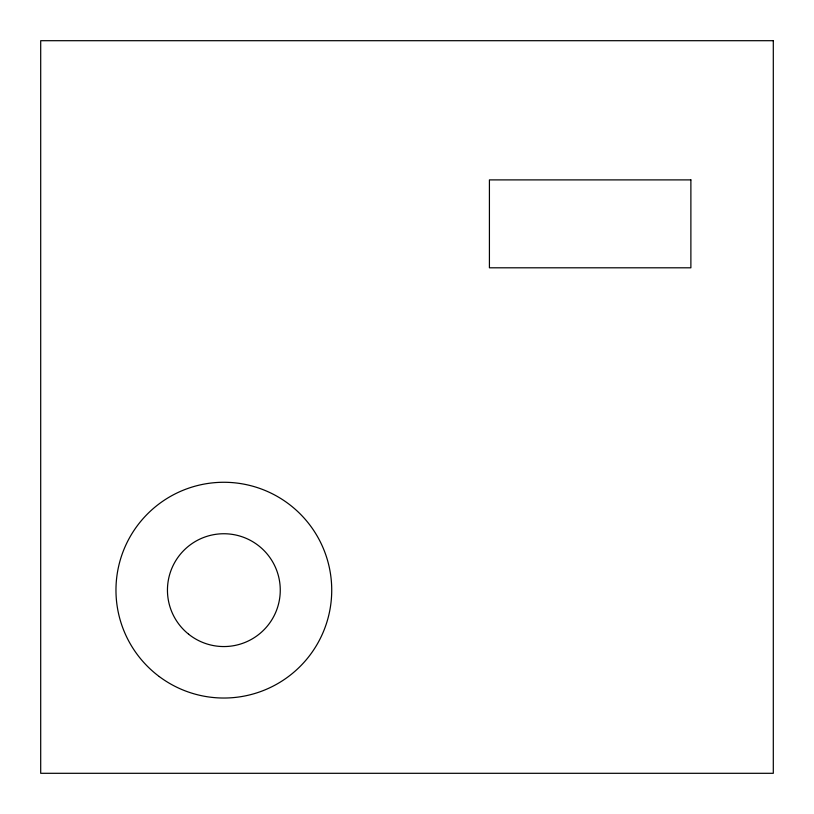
<?xml version="1.0" encoding="UTF-8"?>
<svg xmlns="http://www.w3.org/2000/svg" width="814" height="814" viewBox="0 0 814 814"><rect width="100%" height="100%" fill="white"/><g stroke="black" fill="none" stroke-linecap="round" stroke-linejoin="round"><path stroke-width="1.22" d="M773.3 40.7L40.7 40.7L40.7 773.3L773.3 773.3L773.3 40.7M690.883 179.894L489.418 179.894L489.418 267.806L690.883 267.806L690.883 179.894M188.604 634.187A56.41 56.41 0 0 0 279.619 598.656A56.41 56.41 0 0 0 203.337 537.606A56.41 56.41 0 0 0 188.604 634.187M159.269 676.566A107.875 107.875 0 0 0 330.972 602.869A107.875 107.875 0 0 0 181.308 491.015A107.875 107.875 0 0 0 159.269 676.566"/></g></svg>
